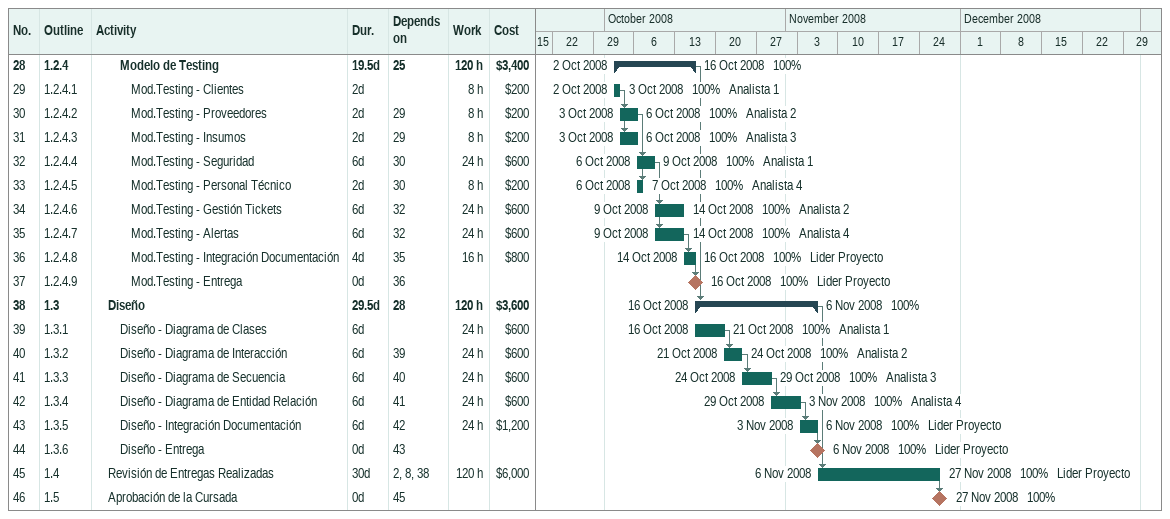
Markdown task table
| ID | WBS | Task | Duration | Start | Finish | Predecessors | Resources | % complete | Work (h) | Cost ($) |
|---|---|---|---|---|---|---|---|---|---|---|
| 28 | 1.2.4 | **Modelo de Testing** | 19.5d | 2008-10-02 | 2008-10-16 | 25 |  | 100 | 120 | 3400 |
| 29 | 1.2.4.1 | Mod.Testing - Clientes | 2d | 2008-10-02 | 2008-10-03 |  | Analista 1 | 100 | 8 | 200 |
| 30 | 1.2.4.2 | Mod.Testing - Proveedores | 2d | 2008-10-03 | 2008-10-06 | 29 | Analista 2 | 100 | 8 | 200 |
| 31 | 1.2.4.3 | Mod.Testing - Insumos | 2d | 2008-10-03 | 2008-10-06 | 29 | Analista 3 | 100 | 8 | 200 |
| 32 | 1.2.4.4 | Mod.Testing - Seguridad | 6d | 2008-10-06 | 2008-10-09 | 30 | Analista 1 | 100 | 24 | 600 |
| 33 | 1.2.4.5 | Mod.Testing - Personal Técnico | 2d | 2008-10-06 | 2008-10-07 | 30 | Analista 4 | 100 | 8 | 200 |
| 34 | 1.2.4.6 | Mod.Testing - Gestión Tickets | 6d | 2008-10-09 | 2008-10-14 | 32 | Analista 2 | 100 | 24 | 600 |
| 35 | 1.2.4.7 | Mod.Testing - Alertas | 6d | 2008-10-09 | 2008-10-14 | 32 | Analista 4 | 100 | 24 | 600 |
| 36 | 1.2.4.8 | Mod.Testing - Integración Documentación | 4d | 2008-10-14 | 2008-10-16 | 35 | Lider Proyecto | 100 | 16 | 800 |
| 37 | 1.2.4.9 | Mod.Testing - Entrega | 0d | 2008-10-16 | 2008-10-16 | 36 | Lider Proyecto | 100 |  |  |
| 38 | 1.3 | **Diseño** | 29.5d | 2008-10-16 | 2008-11-06 | 28 |  | 100 | 120 | 3600 |
| 39 | 1.3.1 | Diseño - Diagrama de Clases | 6d | 2008-10-16 | 2008-10-21 |  | Analista 1 | 100 | 24 | 600 |
| 40 | 1.3.2 | Diseño - Diagrama de Interacción | 6d | 2008-10-21 | 2008-10-24 | 39 | Analista 2 | 100 | 24 | 600 |
| 41 | 1.3.3 | Diseño - Diagrama de Secuencia | 6d | 2008-10-24 | 2008-10-29 | 40 | Analista 3 | 100 | 24 | 600 |
| 42 | 1.3.4 | Diseño - Diagrama de Entidad Relación | 6d | 2008-10-29 | 2008-11-03 | 41 | Analista 4 | 100 | 24 | 600 |
| 43 | 1.3.5 | Diseño - Integración Documentación | 6d | 2008-11-03 | 2008-11-06 | 42 | Lider Proyecto | 100 | 24 | 1200 |
| 44 | 1.3.6 | Diseño - Entrega | 0d | 2008-11-06 | 2008-11-06 | 43 | Lider Proyecto | 100 |  |  |
| 45 | 1.4 | Revisión de Entregas Realizadas | 30d | 2008-11-06 | 2008-11-27 | 2, 8, 38 | Lider Proyecto | 100 | 120 | 6000 |
| 46 | 1.5 | Aprobación de la Cursada | 0d | 2008-11-27 | 2008-11-27 | 45 |  | 100 |  |  |
